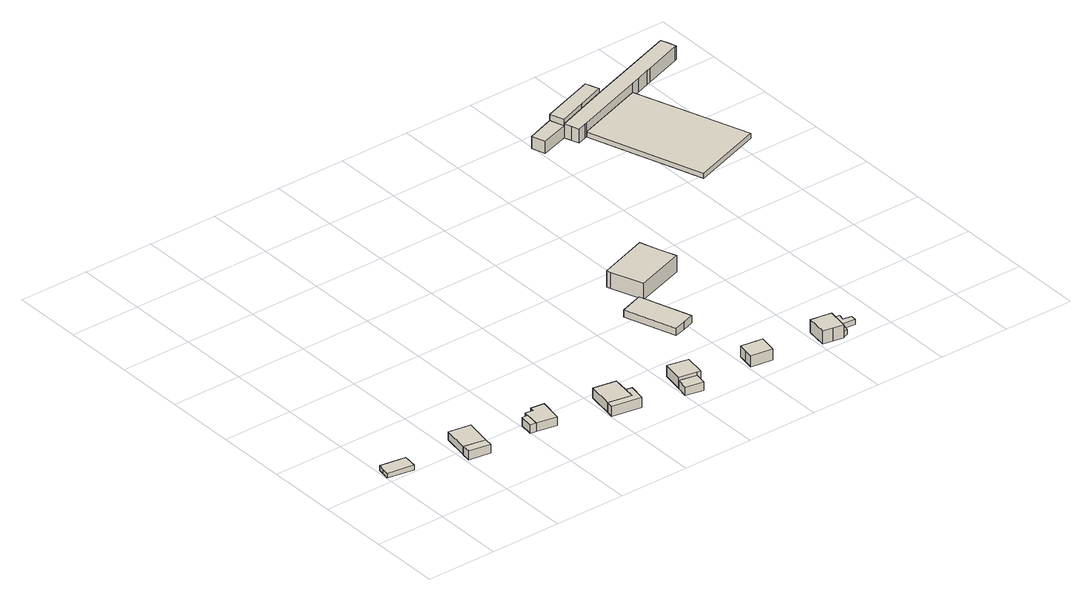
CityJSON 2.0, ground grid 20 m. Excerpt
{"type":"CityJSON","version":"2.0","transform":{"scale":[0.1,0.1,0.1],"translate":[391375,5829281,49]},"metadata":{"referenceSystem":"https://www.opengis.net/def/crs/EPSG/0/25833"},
"CityObjects":{
"building1":{"type":"Building","attributes":{"Gemeindeschluessel":"11000003","BezugspunktDach":"2200","function":"31001_1312","measuredHeight":1.92,"storeysAboveGround":1},"address":[{"country":"Germany","locality":"Berlin","thoroughfareNumber":"111","thoroughfareName":"Heilkräuterweg"}],"geometry":[{"type":"Solid","lod":"1","boundaries":[[[[0,1,2,3,4]],[[5,6,7,8,9]],[[5,9,4,3]],[[6,5,3,2]],[[7,6,2,1]],[[8,7,1,0]],[[9,8,0,4]]]]}]},
"building2":{"type":"Building","attributes":{"Gemeindeschluessel":"11000003","BezugspunktDach":"2200","function":"51009_1610","measuredHeight":2.48,"storeysAboveGround":0},"address":[{"country":"Germany","locality":"Berlin"}],"geometry":[{"type":"Solid","lod":"1","boundaries":[[[[10,11,12,13]],[[14,15,16,17]],[[14,17,13,12]],[[15,14,12,11]],[[16,15,11,10]],[[17,16,10,13]]]]}]},
"building3":{"type":"Building","attributes":{"Gemeindeschluessel":"11000003","BezugspunktDach":"2200","function":"31001_1312","measuredHeight":2.42,"storeysAboveGround":1},"address":[{"country":"Germany","locality":"Berlin","thoroughfareNumber":"113","thoroughfareName":"Heilkräuterweg"}],"geometry":[{"type":"Solid","lod":"1","boundaries":[[[[11,18,19,12]],[[20,21,22,23]],[[20,23,12,19]],[[21,20,19,18]],[[22,21,18,11]],[[23,22,11,12]]]]}]},
"building4":{"type":"Building","attributes":{"Gemeindeschluessel":"11000003","BezugspunktDach":"2200","function":"51009_1610","measuredHeight":2.52,"storeysAboveGround":0},"address":[{"country":"Germany","locality":"Berlin"}],"geometry":[{"type":"Solid","lod":"1","boundaries":[[[[24,25,26,27]],[[28,29,30,31]],[[28,31,27,26]],[[29,28,26,25]],[[30,29,25,24]],[[31,30,24,27]]]]}]},
"building5":{"type":"Building","attributes":{"Gemeindeschluessel":"11000003","BezugspunktDach":"2200","function":"31001_1312","measuredHeight":2.52,"storeysAboveGround":1},"address":[{"country":"Germany","locality":"Berlin","thoroughfareNumber":"115","thoroughfareName":"Heilkräuterweg"}],"geometry":[{"type":"Solid","lod":"1","boundaries":[[[[32,33,34,35,36,25,24]],[[29,37,38,39,40,41,30]],[[29,30,24,25]],[[37,29,25,36]],[[38,37,36,35]],[[39,38,35,34]],[[40,39,34,33]],[[41,40,33,32]],[[30,41,32,24]]]]}]},
"building6":{"type":"Building","attributes":{"Gemeindeschluessel":"11000003","BezugspunktDach":"2200","function":"51009_1610","measuredHeight":2.96,"storeysAboveGround":0},"address":[{"country":"Germany","locality":"Berlin"}],"geometry":[{"type":"Solid","lod":"1","boundaries":[[[[42,43,44,45,46,47]],[[48,49,50,51,52,53]],[[48,53,47,46]],[[49,48,46,45]],[[50,49,45,44]],[[51,50,44,43]],[[52,51,43,42]],[[53,52,42,47]]]]}]},
"building7":{"type":"Building","attributes":{"Gemeindeschluessel":"11000003","BezugspunktDach":"2200","function":"31001_1312","measuredHeight":2.96,"storeysAboveGround":1},"address":[{"country":"Germany","locality":"Berlin","thoroughfareNumber":"117","thoroughfareName":"Heilkräuterweg"}],"geometry":[{"type":"Solid","lod":"1","boundaries":[[[[45,44,54,55,46]],[[56,57,50,49,48]],[[56,48,46,55]],[[57,56,55,54]],[[50,57,54,44]],[[49,50,44,45]],[[48,49,45,46]]]]}]},
"building8":{"type":"Building","attributes":{"Gemeindeschluessel":"11000003","BezugspunktDach":"2200","function":"51009_1610","measuredHeight":2.38,"storeysAboveGround":0},"address":[{"country":"Germany","locality":"Berlin"}],"geometry":[{"type":"Solid","lod":"1","boundaries":[[[[58,59,60,61]],[[62,63,64,65]],[[62,65,61,60]],[[63,62,60,59]],[[64,63,59,58]],[[65,64,58,61]]]]}]},
"building9":{"type":"Building","attributes":{"Gemeindeschluessel":"11000003","BezugspunktDach":"2200","function":"31001_1312","measuredHeight":3.5,"storeysAboveGround":1},"address":[{"country":"Germany","locality":"Berlin","thoroughfareNumber":"119","thoroughfareName":"Heilkräuterweg"}],"geometry":[{"type":"Solid","lod":"1","boundaries":[[[[66,67,68,69,70]],[[71,72,73,74,75]],[[71,75,70,69]],[[72,71,69,68]],[[73,72,68,67]],[[74,73,67,66]],[[75,74,66,70]]]]}]},
"building10":{"type":"Building","attributes":{"Gemeindeschluessel":"11000003","BezugspunktDach":"2200","function":"31001_3270","measuredHeight":2.72,"storeysAboveGround":1},"address":[{"country":"Germany","locality":"Berlin","thoroughfareNumber":"5 (34)","thoroughfareName":"Blankenfelder Chaussee"}],"geometry":[{"type":"Solid","lod":"1","boundaries":[[[[76,77,78,79,80,81]],[[82,83,84,85,86,87]],[[82,87,81,80]],[[83,82,80,79]],[[84,83,79,78]],[[85,84,78,77]],[[86,85,77,76]],[[87,86,76,81]]]]}]},
"building11":{"type":"Building","attributes":{"Gemeindeschluessel":"11000003","BezugspunktDach":"2200","function":"31001_1312","measuredHeight":3.46,"storeysAboveGround":1},"address":[{"country":"Germany","locality":"Berlin","thoroughfareNumber":"121","thoroughfareName":"Heilkräuterweg"}],"geometry":[{"type":"Solid","lod":"1","boundaries":[[[[88,89,90,91,92]],[[93,94,95,96,97]],[[93,97,92,91]],[[94,93,91,90]],[[95,94,90,89]],[[96,95,89,88]],[[97,96,88,92]]]]}]},
"building12":{"type":"Building","attributes":{"Gemeindeschluessel":"11000003","BezugspunktDach":"2200","function":"31001_3270","measuredHeight":5.23,"storeysAboveGround":1},"address":[{"country":"Germany","locality":"Berlin","thoroughfareNumber":"5 (33)","thoroughfareName":"Blankenfelder Chaussee"}],"geometry":[{"type":"Solid","lod":"1","boundaries":[[[[98,99,100,101,102,103]],[[104,105,106,107,108,109]],[[104,109,103,102]],[[105,104,102,101]],[[106,105,101,100]],[[107,106,100,99]],[[108,107,99,98]],[[109,108,98,103]]]]}]},
"building13":{"type":"Building","attributes":{"Gemeindeschluessel":"11000003","BezugspunktDach":"2200","function":"31001_1312","measuredHeight":5.33,"storeysAboveGround":1},"address":[{"country":"Germany","locality":"Berlin","thoroughfareNumber":"123","thoroughfareName":"Heilkräuterweg"}],"geometry":[{"type":"Solid","lod":"1","boundaries":[[[[110,111,112,113,114,115,116]],[[117,118,119,120,121,122,123]],[[117,123,116,115]],[[118,117,115,114]],[[119,118,114,113]],[[120,119,113,112]],[[121,120,112,111]],[[122,121,111,110]],[[123,122,110,116]]]]}]},
"building14":{"type":"Building","attributes":{"Gemeindeschluessel":"11000003","BezugspunktDach":"2200","function":"51009_1610","measuredHeight":1.51,"storeysAboveGround":0},"address":[{"country":"Germany","locality":"Berlin"}],"geometry":[{"type":"Solid","lod":"1","boundaries":[[[[124,125,126,127,128,129,130,131,132,133]],[[119,134,135,136,137,138,139,140,141,120]],[[119,120,133,132]],[[134,119,132,131]],[[135,134,131,130]],[[136,135,130,129]],[[137,136,129,128]],[[138,137,128,127]],[[139,138,127,126]],[[140,139,126,125]],[[141,140,125,124]],[[120,141,124,133]]]]}]},
"building15":{"type":"Building","attributes":{"Gemeindeschluessel":"11000003","BezugspunktDach":"2200","function":"31001_3270","measuredHeight":3.48,"storeysAboveGround":1},"address":[{"country":"Germany","locality":"Berlin","thoroughfareNumber":"5 (22)","thoroughfareName":"Blankenfelder Chaussee"}],"geometry":[{"type":"Solid","lod":"1","boundaries":[[[[142,143,144,145]],[[146,147,148,149]],[[146,149,145,144]],[[147,146,144,143]],[[148,147,143,142]],[[149,148,142,145]]]]}]},
"building16":{"type":"Building","attributes":{"Gemeindeschluessel":"11000003","BezugspunktDach":"2200","function":"31001_3272","measuredHeight":1.42,"storeysAboveGround":1},"address":[{"country":"Germany","locality":"Berlin","thoroughfareNumber":"5 (26)","thoroughfareName":"Blankenfelder Chaussee"}],"geometry":[{"type":"Solid","lod":"1","boundaries":[[[[150,151,152,153]],[[154,155,156,157]],[[154,157,153,152]],[[155,154,152,151]],[[156,155,151,150]],[[157,156,150,153]]]]}]},
"building17":{"type":"Building","attributes":{"Gemeindeschluessel":"11000003","function":"31001_3270"},"address":[{"country":"Germany","locality":"Berlin","thoroughfareNumber":"5 (24)","thoroughfareName":"Blankenfelder Chaussee"}],"children":["building17-1","building17-2"]},
"building17-1":{"type":"BuildingPart","attributes":{"BezugspunktDach":"2200","measuredHeight":4.45,"storeysAboveGround":1},"parents":["building17"],"geometry":[{"type":"MultiSurface","lod":"1","boundaries":[[[158,159,160,161,162,163,164,165,166,167,168,169,170,171]],[[172,173,174,175,176,177,178,179,180,181,182,183,184,147]],[[173,172,170,169]],[[174,173,169,168]],[[175,174,168,167]],[[176,175,167,166]],[[177,176,166,165]],[[178,177,165,164]],[[179,178,164,163]],[[180,179,163,162]],[[181,180,162,161]],[[182,181,161,160]],[[183,182,160,159]],[[184,183,159,158]],[[147,184,158,171]],[[172,185,186,170]],[[147,171,186,185]]]}]},
"building17-2":{"type":"BuildingPart","attributes":{"BezugspunktDach":"2200","measuredHeight":7.07,"storeysAboveGround":1},"parents":["building17"],"geometry":[{"type":"MultiSurface","lod":"1","boundaries":[[[187,188,189,190,191,192,193,194]],[[195,196,197,198,172,185,147,146]],[[195,146,194,193]],[[196,195,193,192]],[[197,196,192,191]],[[198,197,191,190]],[[172,198,190,189]],[[186,170,189,188]],[[199,171,186,188,187]],[[146,147,187,194]],[[185,172,170,186]],[[147,200,185,186,171,199]]]}]}
},
"vertices":[
[77,208,16],[82,247,16],[9,258,16],[6,239,16],[2,220,16],[6,239,2],[9,258,2],[82,247,2],[77,208,2],[2,220,2],
[270,150,27],[274,174,27],[212,185,27],[209,160,27],[212,185,2],[274,174,2],[270,150,2],[209,160,2],
[286,249,27],[224,259,27],[224,259,3],[286,249,3],[274,174,3],[212,185,3],
[413,151,31],[418,191,31],[402,193,31],[397,154,31],[402,193,6],[418,191,6],[413,151,6],[397,154,6],
[471,141,31],[482,207,31],[444,212,31],[443,200,31],[420,203,31],[420,203,6],[443,200,6],[444,212,6],[482,207,6],[471,141,6],
[683,77,34],[692,126,34],[674,129,34],[671,99,34],[604,111,34],[601,91,34],[604,111,5],[671,99,5],[674,129,5],[692,126,5],[683,77,5],[601,91,5],
[680,173,34],[616,184,34],[616,184,5],[680,173,5],
[848,40,31],[854,74,31],[804,84,31],[797,50,31],[804,84,7],[854,74,7],[848,40,7],[797,50,7],
[854,74,40],[864,72,40],[874,132,40],[815,144,40],[804,84,40],[815,144,8],[874,132,8],[864,72,8],[854,74,8],[804,84,8],
[934,257,42],[967,267,42],[999,278,42],[951,424,42],[918,413,42],[885,401,42],[918,413,21],[951,424,21],[999,278,21],[967,267,21],[934,257,21],[885,401,21],
[1062,39,41],[1071,90,41],[1009,99,41],[1005,74,41],[1001,49,41],[1005,74,9],[1009,99,9],[1071,90,9],[1062,39,9],[1001,49,9],
[938,519,70],[970,430,70],[1111,477,70],[1093,528,70],[1076,580,70],[934,531,70],[1076,580,23],[1093,528,23],[1111,477,23],[970,430,23],[938,519,23],[934,531,23],
[1228,10,50],[1257,5,50],[1257,8,50],[1266,65,50],[1236,70,50],[1207,74,50],[1199,15,50],[1207,74,12],[1236,70,12],[1266,65,12],[1257,8,12],[1257,5,12],[1228,10,12],[1199,15,12],
[1272,11,27],[1278,39,27],[1315,34,27],[1317,50,27],[1293,55,27],[1297,72,27],[1288,74,27],[1276,76,27],[1266,65,27],[1257,8,27],[1276,76,12],[1288,74,12],[1297,72,12],[1293,55,12],[1317,50,12],[1315,34,12],[1278,39,12],[1272,11,12],
[1182,1083,65],[1262,1110,65],[1249,1150,65],[1170,1122,65],[1249,1150,30],[1262,1110,30],[1182,1083,30],[1170,1122,30],
[1417,756,44],[1618,825,44],[1506,1148,44],[1308,1080,44],[1506,1148,29],[1618,825,29],[1417,756,29],[1308,1080,29],
[1269,1089,70],[1276,1069,70],[1302,1078,70],[1308,1080,70],[1506,1148,70],[1532,1157,70],[1570,1171,70],[1581,1174,70],[1690,1212,70],[1694,1213,70],[1687,1235,70],[1679,1256,70],[1415,1165,70],[1262,1110,70],[1415,1165,30],[1679,1256,30],[1687,1235,30],[1694,1213,30],[1690,1212,30],[1581,1174,30],[1570,1171,30],[1532,1157,30],[1506,1148,30],[1308,1080,30],[1302,1078,30],[1276,1069,30],[1269,1089,30],[1339,1138,30],[1339,1138,70],
[1262,1110,83],[1339,1138,83],[1415,1165,83],[1413,1171,83],[1405,1194,83],[1402,1203,83],[1326,1177,83],[1249,1150,83],[1326,1177,30],[1402,1203,30],[1405,1194,30],[1413,1171,30],[1262,1110,41],[1291,1120,30]
]}
